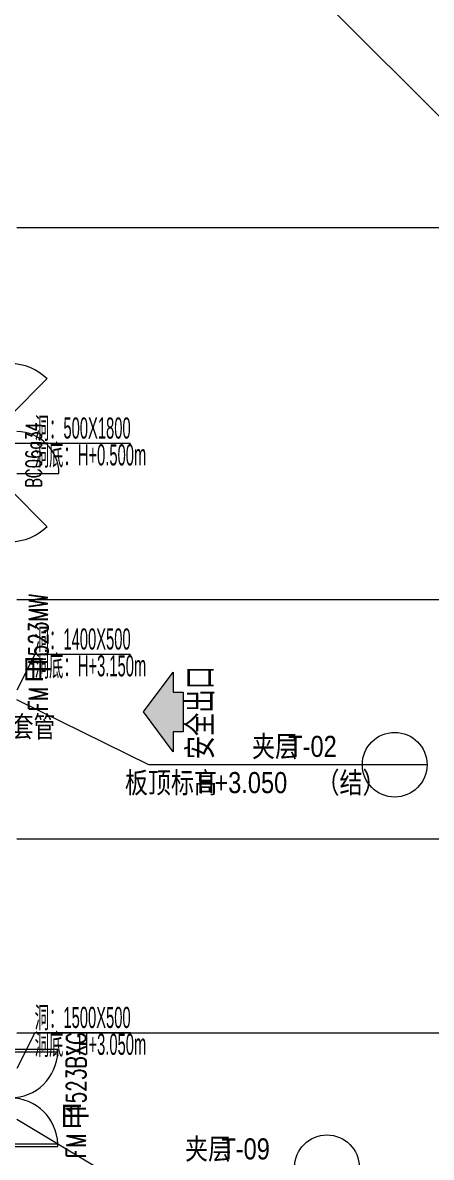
# Model space of a CAD drawing. Header units: millimetres. Extents: x 8533 to 398112, y -117646 to 105276.
# Drawn here: x 115963 to 122277, y 49175 to 66714 of the extents above; entities that cross this region are included whole.
import ezdxf

# ---------------------------------------------------------------- set-up
doc = ezdxf.new("R2010")
doc.units = ezdxf.units.MM
for name, pattern in [('IMPORT-A-D0TE-BF$0$DOTE', [0]), ('IMPORT-A-PMDT-10F$0$DASH _2_', [3.5, 2.5, -1]), ('IMPORT-colu-10F-19F$0$DOTE', [0])]:
    doc.linetypes.add(name, pattern=pattern)
for name, color, linetype, lineweight in [('A-D0TE-BF$0$A-Axis-GRID', 1, 'IMPORT-A-D0TE-BF$0$DOTE', 13), ('A-JC-10_12F$0$A-Dims_IDEN', 13, 'Continuous', 13), ('A-PMDT-10F$0$安全出口', 3, 'IMPORT-A-PMDT-10F$0$DASH _2_', 13), ('A-wall-10_12F$0$A-win', 3, 'Continuous', 13), ('A-wall-10_12F$0$A-win-TEXT', 212, 'Continuous', 13), ('A-wall-10_12F$0$DOOR_FIRE', 4, 'Continuous', 13), ('A-wall-10_12F$0$DOOR_FIRE_TEXT', 7, 'Continuous', 13), ('colu-10F-19F$0$A-Axis-grid', 1, 'IMPORT-colu-10F-19F$0$DOTE', 13), ('E-MG-10_12F$0$E-留洞提资尺寸标注', 7, 'Continuous', 13), ('H-TJ-10F$0$H-TZ-JZLDBZ', 4, 'Continuous', 13), ('塔楼建筑图10F_dwg', 8, 'Continuous', 13)]:
    doc.layers.add(name, color=color, linetype=linetype, lineweight=lineweight)
doc.styles.add('Arial_10', font='arial.ttf', dxfattribs={"width": 0.75, "height": 326.200771})
doc.styles.add('Arial_2', font='arial.ttf', dxfattribs={"width": 0.5, "height": 326.200771})
doc.styles.add('Arial_5', font='arial.ttf', dxfattribs={"width": 0.8, "height": 326.200771})
doc.styles.add('Simplex', font='simplex_.ttf', dxfattribs={"width": 0.705882, "height": 297.5})
doc.styles.add('Simplex_3', font='simplex_.ttf', dxfattribs={"height": 337.588652})
doc.styles.add('Simplex_4', font='simplex_.ttf', dxfattribs={"width": 0.705882, "height": 238})
doc.styles.add('新宋体', font='', dxfattribs={"width": 0.7, "height": 377.637131})
doc.styles.get('新宋体').set_extended_font_data('NSimSun')

# ---------------------------------------------------------------- blocks, each defined once
blk = doc.blocks.new('塔楼建筑图10F_dwg_A-D0TE-BF-1959636-10F_ARC_46_000_')
at = {"layer": 'A-D0TE-BF$0$A-Axis-GRID', "linetype": 'Continuous'}
for p, q in [((36020, 0), (28750, 0)), ((39660, -5750), (28750, -5750)), ((39660, -9450), (28750, -9450)), ((39660, -12450), (28750, -12450))]:
    blk.add_line(p, q, dxfattribs=at)
blk = doc.blocks.new('塔楼建筑图10F_dwg_H-TJ-10F-1959667-10F_ARC_46_000_')
at = {"layer": 'H-TJ-10F$0$H-TZ-JZLDBZ'}
blk.add_line((30506, -3333), (27900, -3333), dxfattribs=at)
at = {"layer": 'H-TJ-10F$0$H-TZ-JZLDBZ', "flags": 128}
for points in [[(30506, -6593), (29027, -6593), (28750, -7146)], [(30506, -12444), (29027, -12444), (28750, -12996)]]:
    blk.add_lwpolyline(points, dxfattribs=at)
at = {"layer": 'H-TJ-10F$0$H-TZ-JZLDBZ', "char_height": 326.2, "attachment_point": 1, "line_spacing_factor": 0.941778, "style": 'Arial_2'}
for s, insert, width in [('洞：500X1800', (29024, -2931), 1838.57), ('洞底：H+0.500m', (29024, -3346), 2145), ('洞：1400X500', (29024, -6192), 1838.57), ('洞底：H+3.150m', (29024, -6607), 2145), ('洞：1500X500', (29024, -12042), 1838.57), ('洞底：H+3.050m', (29024, -12457), 2145)]:
    blk.add_mtext(s, dxfattribs=dict(at, insert=insert, width=width))
blk = doc.blocks.new('塔楼建筑图10F_dwg_H-TJ-10F-V111-10F_ARC_46_000_')
at = {"layer": 'H-TJ-10F$0$H-TZ-JZLDBZ'}
blk.add_line((30506, -3333), (27900, -3333), dxfattribs=at)
at = {"layer": 'H-TJ-10F$0$H-TZ-JZLDBZ', "flags": 128}
for points in [[(30506, -6593), (29027, -6593), (28750, -7146)], [(30506, -12444), (29027, -12444), (28750, -12996)]]:
    blk.add_lwpolyline(points, dxfattribs=at)
at = {"layer": 'H-TJ-10F$0$H-TZ-JZLDBZ', "char_height": 326.2, "attachment_point": 1, "line_spacing_factor": 0.941778, "style": 'Arial_2'}
for s, insert, width in [('洞：500X1800', (29024, -2931), 1838.57), ('洞底：H+0.500m', (29024, -3346), 2145), ('洞：1400X500', (29024, -6192), 1838.57), ('洞底：H+3.150m', (29024, -6607), 2145), ('洞：1500X500', (29024, -12042), 1838.57), ('洞底：H+3.050m', (29024, -12457), 2145)]:
    blk.add_mtext(s, dxfattribs=dict(at, insert=insert, width=width))
blk = doc.blocks.new('塔楼建筑图10F_dwg_A-JC-10_12F-1959669-10F_ARC_46_000_')
at = {"layer": 'A-JC-10_12F$0$A-Dims_IDEN', "flags": 128}
for points in [[(35088, -8299), (34088, -8299), (30791, -8299), (28750, -7294)], [(34041, -14521), (33041, -14521), (29973, -14521), (28750, -13782)]]:
    blk.add_lwpolyline(points, dxfattribs=at)
at = {"layer": 'A-JC-10_12F$0$A-Dims_IDEN'}
for centre in [(34588, -8299), (33541, -14521)]:
    blk.add_circle(centre, 500, dxfattribs=at)
at = {"layer": 'A-JC-10_12F$0$A-Dims_IDEN', "color": 7, "char_height": 326.2, "attachment_point": 1, "line_spacing_factor": 0.941778, "style": 'Arial_5'}
for s, insert, width in [('夹层', (32383, -7852), 972.12), ('T-02', (32943, -7852), 972.12), ('板顶标高', (30419, -8412), 1944.24), ('H+3.050', (31539, -8412), 1701.21), ('（结）', (33379, -8412), 1458.18), ('夹层', (31349, -14074), 972.12), ('T-09', (31909, -14074), 972.12)]:
    blk.add_mtext(s, dxfattribs=dict(at, insert=insert, width=width))
blk = doc.blocks.new('塔楼建筑图10F_dwg_colu-10F-19F-1959674-10F_ARC_46_000_')
at = {"layer": 'colu-10F-19F$0$A-Axis-grid', "linetype": 'Continuous'}
blk.add_line((28930, 8075), (36320, 680), dxfattribs=at)
blk = doc.blocks.new('塔楼建筑图10F_dwg_E-MG-10_12F-1959696-10F_ARC_46_000_')
at = {"layer": 'E-MG-10_12F$0$E-留洞提资尺寸标注', "insert": (24493, -7547), "char_height": 326.2, "width": 6361.04, "attachment_point": 1, "line_spacing_factor": 0.941778, "style": 'Arial_10'}
blk.add_mtext('预埋4*SC50热镀锌刚性防水套管', dxfattribs=at)
blk = doc.blocks.new('塔楼建筑图10F_dwg_A-PMDT-10F$0$安全出口-1959829-10F_ARC_46_000_')
at = {"layer": 'A-PMDT-10F$0$安全出口', "linetype": 'Continuous'}
blk.add_hatch(color=256, dxfattribs=at).paths.add_polyline_path([(38467, 27740), (38467, 28047), (38621, 28047), (38621, 28661), (38467, 28661), (38467, 28968), (38006, 28354), (38237, 28047)], flags=0)
at = {"layer": 'A-PMDT-10F$0$安全出口', "linetype": 'Continuous', "flags": 128}
blk.add_lwpolyline([(38006, 28354), (38467, 28968), (38467, 28661), (38621, 28661), (38621, 28047), (38467, 28047), (38467, 27740)], close=True, dxfattribs=at)
blk = doc.blocks.new('塔楼建筑图10F_dwg_A-wall-10_12F$0$$DorLib2D$00000114-1959859-10F_ARC_46_000_')
at = {"layer": 'A-wall-10_12F$0$DOOR_FIRE'}
blk.add_line((35952, 32937), (36517, 33503), dxfattribs=at)
blk.add_arc((35952, 32937), 800, 45, 90, dxfattribs=at)
blk = doc.blocks.new('塔楼建筑图10F_dwg_A-wall-10_12F$0$$DorLib2D$00000114-1959861-10F_ARC_46_000_')
at = {"layer": 'A-wall-10_12F$0$DOOR_FIRE'}
blk.add_line((35952, 31787), (36517, 31222), dxfattribs=at)
blk.add_arc((35952, 31787), 800, 270, 315, dxfattribs=at)
blk = doc.blocks.new('塔楼建筑图10F_dwg_A-wall-10_12F$0$$DorLib2D$00000002-1959871-10F_ARC_46_000_')
at = {"layer": 'A-wall-10_12F$0$DOOR_FIRE', "flags": 128}
for points in [[(36683, 23137), (35952, 23137), (35952, 23100), (36683, 23100)], [(36683, 21637), (36683, 21675), (35952, 21675), (35952, 21637)]]:
    blk.add_lwpolyline(points, close=True, dxfattribs=at)
at = {"layer": 'A-wall-10_12F$0$DOOR_FIRE'}
for centre, start, end in [((35952, 23119), 270, 358.5307), ((35952, 21656), 1.4693, 90)]:
    blk.add_arc(centre, 731, start, end, dxfattribs=at)
blk = doc.blocks.new('塔楼建筑图10F_dwg-1947859-10F_ARC_46_000_')
at = {"layer": 'A-wall-10_12F$0$A-win'}
blk.add_line((36053, 32039), (36702, 32039), dxfattribs=at)
blk.add_arc((36052, 32037), 650, 0.1602, 90.0001, dxfattribs=at)
for name, p in [('塔楼建筑图10F_dwg_A-D0TE-BF-1959636-10F_ARC_46_000_', (7302, 35837)), ('塔楼建筑图10F_dwg_colu-10F-19F-1959674-10F_ARC_46_000_', (7302, 35837)), ('塔楼建筑图10F_dwg_E-MG-10_12F-1959696-10F_ARC_46_000_', (7302, 35837)), ('塔楼建筑图10F_dwg_H-TJ-10F-1959667-10F_ARC_46_000_', (7302, 35837)), ('塔楼建筑图10F_dwg_H-TJ-10F-V111-10F_ARC_46_000_', (7302, 35837)), ('塔楼建筑图10F_dwg_A-wall-10_12F$0$$DorLib2D$00000114-1959859-10F_ARC_46_000_', (0, 0)), ('塔楼建筑图10F_dwg_A-wall-10_12F$0$$DorLib2D$00000114-1959861-10F_ARC_46_000_', (0, 0)), ('塔楼建筑图10F_dwg_A-JC-10_12F-1959669-10F_ARC_46_000_', (7302, 35837)), ('塔楼建筑图10F_dwg_A-PMDT-10F$0$安全出口-1959829-10F_ARC_46_000_', (0, 0)), ('塔楼建筑图10F_dwg_A-wall-10_12F$0$$DorLib2D$00000002-1959871-10F_ARC_46_000_', (0, 0))]:
    blk.add_blockref(name, p)
at = {"layer": 'A-PMDT-10F$0$安全出口', "linetype": 'Continuous', "insert": (38687, 27622), "char_height": 377.6, "width": 1824.24, "attachment_point": 1, "rotation": 90, "line_spacing_factor": 0.877739, "style": '新宋体'}
blk.add_mtext('安全出口', dxfattribs=at)
at = {"layer": 'A-wall-10_12F$0$A-win-TEXT', "insert": (36192, 31818), "char_height": 238, "width": 1368.27, "attachment_point": 1, "rotation": 90, "line_spacing_factor": 1.125731, "style": 'Simplex_4'}
blk.add_mtext('BC06a34', dxfattribs=at)
at = {"layer": 'A-wall-10_12F$0$DOOR_FIRE_TEXT', "attachment_point": 1, "rotation": 90, "line_spacing_factor": 1.125731}
for s, insert, char_height, width, style in [('1523MW', (36235, 29032), 297.5, 1423.46, 'Simplex'), ('\\fSimplex|b0|i0|c134|p2|;甲', (36202, 28786), 337.59, 545.24, 'Simplex_3'), ('FM', (36235, 28366), 297.5, 484.05, 'Simplex'), ('1523BXG', (36820, 22123), 297.5, 1627.83, 'Simplex'), ('\\fSimplex|b0|i0|c134|p2|;甲', (36787, 21878), 337.59, 545.24, 'Simplex_3'), ('FM', (36820, 21458), 297.5, 484.05, 'Simplex')]:
    blk.add_mtext(s, dxfattribs=dict(at, insert=insert, char_height=char_height, width=width, style=style))

msp = doc.modelspace()

# ---------------------------------------------------------------- block references
at = {"layer": '塔楼建筑图10F_dwg', "color": 7}
msp.add_blockref('塔楼建筑图10F_dwg-1947859-10F_ARC_46_000_', (79821, 27705), dxfattribs=at)

doc.saveas('drawing.dxf')
